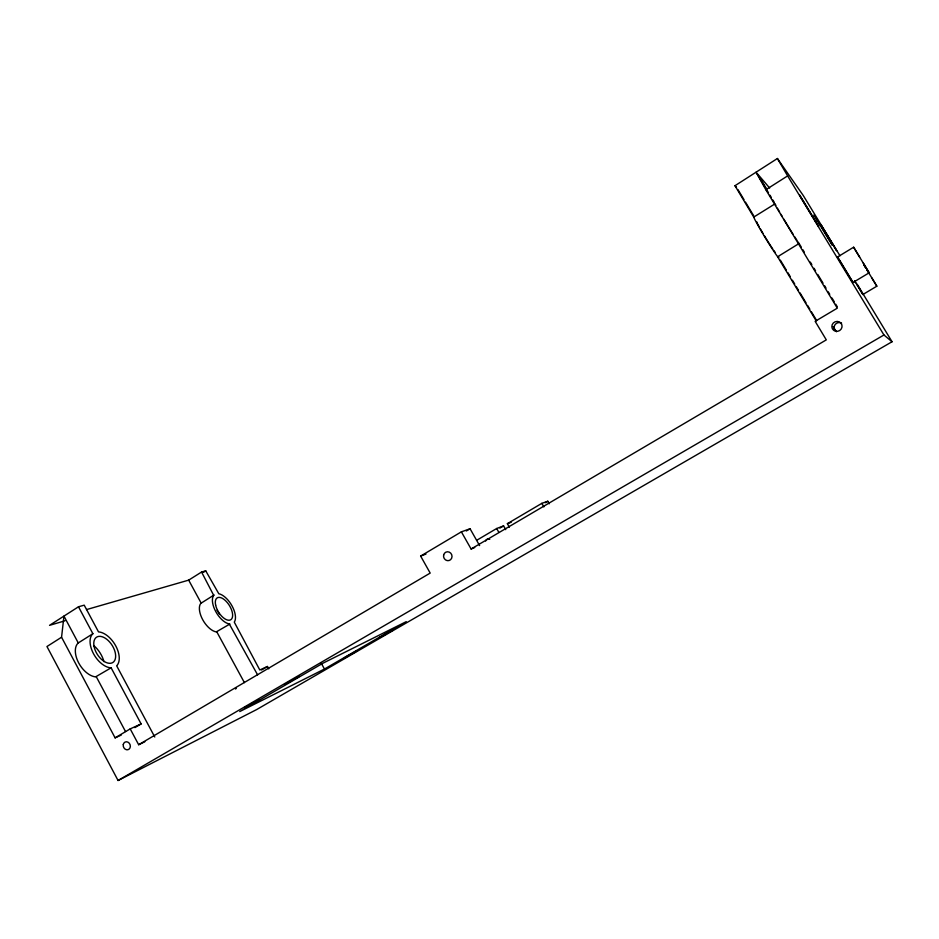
<?xml version="1.0" encoding="UTF-8"?>
<svg xmlns="http://www.w3.org/2000/svg" width="939" height="939" viewBox="0 0 939 939"><rect width="100%" height="100%" fill="white"/><g stroke="black" fill="none" stroke-linecap="round" stroke-linejoin="round"><path stroke-width="1.41" d="M871.791 277.838L876.838 286.195L862.882 294.506L856.814 284.247M121.26 735.049L115.11 737.866L61.563 637.241L63.958 616.101L78.266 642.945L77.726 643.426A19.989 11.761 57.1 0 0 78.688 662.934A19.989 11.761 57.1 0 0 95.567 676.89L111.119 667.817L141.12 723.922L134.899 727.619M852.976 282.522L837.506 257.016L853.633 247.203L869.162 272.803L852.976 282.522L852.377 281.618M86.541 609.587L188.669 580.138L201.568 572.039L213.705 595.373A17.137 8.463 58.2 0 0 215.782 611.629A17.137 8.463 58.2 0 0 229.292 623.966L257.603 674.859M214.08 594.986L200.746 603.401A17.078 8.604 58.2 0 0 202.695 619.681A17.078 8.604 58.2 0 0 216.24 631.912L229.902 624.024M65.002 620.796L49.544 625.339L78.489 606.782L92.891 633.719L92.362 634.201A20.071 11.573 57.2 0 0 93.489 653.697A20.071 11.573 57.2 0 0 110.321 667.793L111.119 667.817M816.202 320.856L777.328 256.312A24.074 1.092 58.6 0 1 763.759 235.255A24.074 1.092 58.6 0 1 753.829 217.214L734.979 185.722L777.41 158.503L803.291 195.57L839.971 255.772M61.563 637.241L46.95 646.525L118.068 780.497L256.652 709.567L892.05 341.749L857.33 284.435M115.11 737.866L130.204 728.887L138.667 744.721L430.191 573.083L420.637 556.076L461.378 531.838L471.096 548.998L826.297 339.871L815.158 321.338L837.283 308.18L765.848 189.748L787.621 175.91L777.41 158.503M235.443 688.991L236.323 688.428M78.266 642.945L92.891 633.719M753.806 217.05L775.109 203.798M203.411 572.321L205.747 570.853L218.799 593.741A17.137 8.463 58.2 0 1 232.086 606.031A17.137 8.463 58.2 0 1 234.281 622.134L259.798 669.976L267.462 666.49L268.754 668.861M777.656 256.734L799.101 243.506L801.343 247.227M466.307 530.993L470.075 528.763L479.606 545.606M476.73 540.277L496.672 528.504L503.586 525.91L505.71 529.643M499.9 528.082L503.586 525.91M509.384 527.19L507.377 523.68L541.838 503.351L547.789 501.25L549.233 503.785M261.547 669.976L267.462 666.49M545.266 502.729L547.789 501.25M118.068 780.497L883.951 335L892.05 341.749M324.46 669.038L406.258 621.653L323.016 663.169L239.738 711.574L324.46 669.038L321.161 663.04M138.667 744.721L144.852 741.751M130.204 728.887L141.12 723.922M471.096 548.998L474.747 547.543M420.637 556.076L425.977 554.08M507.377 523.68L511.239 522.237M461.378 531.838L470.075 528.763M78.489 606.782L84.205 605.162L98.525 631.924L99.334 631.97A20.071 11.573 57.2 0 1 115.814 646.009A20.071 11.573 57.2 0 1 117.152 665.281L116.647 665.786L154.771 737.009M201.568 572.039L205.747 570.853M837.506 257.016L838.773 258.918M734.979 185.722L736.505 187.201M769.651 188.035L757.444 173.785L766.482 188.762M876.826 286.172L866.674 269.423L868.552 272.58M862.882 294.506L854.748 280.855M839.513 260.103L851.931 280.597M864.443 265.76L865.817 268.014L864.443 265.796M859.631 257.145L853.657 247.239M863.223 262.943L869.174 272.815M854.596 281.054L855.629 282.768M787.621 175.91L883.951 335M768.489 192.753L756.083 172.189L765.848 189.748M769.957 195.183L771.412 197.601M772.867 200.019L774.335 202.437M802.845 249.704L804.336 252.18M810.322 262.087L811.812 264.575M814.054 268.284L815.545 270.761M817.787 274.481L823.022 283.155M824.524 285.632L826.015 288.109M828.257 291.829L829.747 294.306M831.989 298.027L834.231 301.736M835.733 304.213L837.224 306.701M833.139 326.526L836.121 331.479M737.995 189.69L743.981 199.631M745.472 202.12L753.688 215.794M780.356 260.15L786.401 270.209M787.915 272.721L790.18 276.489M792.446 280.256L794.711 284.024M796.213 286.536L798.479 290.315M799.993 292.827L806.038 302.874M807.552 305.386L809.817 309.154M811.319 311.666L816.613 320.469M541.838 503.351L543.869 506.896M496.672 528.504L498.832 532.296M188.669 580.138L201.122 603.014M216.85 631.959L244.41 682.63M96.377 676.913L125.509 731.528M778.854 257.638L778.807 257.439A24.074 1.092 58.6 0 0 778.513 256.711M93.771 645.586A19.989 11.761 57.1 0 1 103.947 661.666M216.968 610.315A17.078 8.604 58.2 0 1 219.221 613.895M798.796 243.072A24.203 0.693 58.7 0 1 797.974 241.875M796.988 240.384A24.203 0.693 58.7 0 1 794.57 236.64M793.185 234.445A24.203 0.693 58.7 0 1 783.795 219.139M782.293 216.627A24.203 0.693 58.7 0 1 780.884 214.233M779.593 212.003A24.203 0.693 58.7 0 1 777.398 208.176M775.872 205.395A24.203 0.693 58.7 0 1 775.391 204.432M775.191 252.345A18.052 0.822 58.6 0 1 773.748 250.42M772.738 248.964A18.052 0.822 58.6 0 1 764.405 235.771M762.973 233.365A18.052 0.822 58.6 0 1 760.39 228.916M759.311 226.992A18.052 0.822 58.6 0 1 757.714 223.963M757.221 222.942A18.052 0.822 58.6 0 1 756.94 221.991M485.686 541.017A2.899 2.747 68.3 0 1 489.712 539.35M836.59 331.713A5.035 4.836 -24.3 0 1 834.771 325.117A5.035 4.836 -24.3 0 1 841.602 323.133M284.576 684.554L299.341 676.28L284.576 684.554M344.519 657.84L356.843 650.927L344.519 657.84M379.638 637.499L392.021 630.55L379.638 637.499M244.762 707.654L259.176 699.637L244.762 707.654M836.579 250.584L820.897 224.773L836.579 250.584M818.597 226.322L799.641 195.148L818.597 226.322M832.353 245.149L814.113 215.113L832.353 245.149M863.645 264.446L863.974 265.009L863.645 264.446M215.641 605.115A12.853 6.338 58.2 0 0 230.149 620.033A12.853 6.338 58.2 0 0 226.135 601.3A12.853 6.338 58.2 0 0 215.641 605.115M93.959 645.856A15.059 8.686 57.2 0 0 111.858 662.981A15.059 8.686 57.2 0 0 108.337 640.644A15.059 8.686 57.2 0 0 93.959 645.856M443.654 554.972A4.495 4.214 69.1 0 0 448.959 560.56A4.495 4.214 69.1 0 0 450.72 553.141A4.495 4.214 69.1 0 0 443.654 554.972M123.279 744.498A4.108 3.498 68.7 0 0 127.845 749.745A4.108 3.498 68.7 0 0 129.195 743.136A4.108 3.498 68.7 0 0 123.279 744.498M835.628 331.256A5.165 4.953 -24.6 0 0 841.907 324.964A5.165 4.953 -24.6 0 0 833.339 322.969A5.165 4.953 -24.6 0 0 835.628 331.256"/></g></svg>
